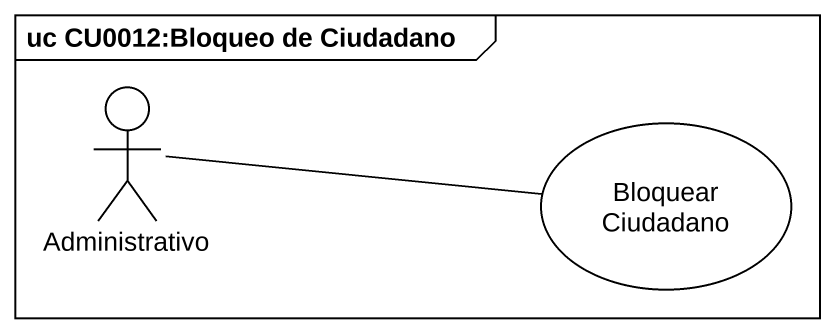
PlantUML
@startuml
mainframe uc CU0012:Bloqueo de Ciudadano
actor Administrativo
usecase "Bloquear Ciudadano" as Bloquear_Ciudadano
Administrativo -right- Bloquear_Ciudadano
@enduml
